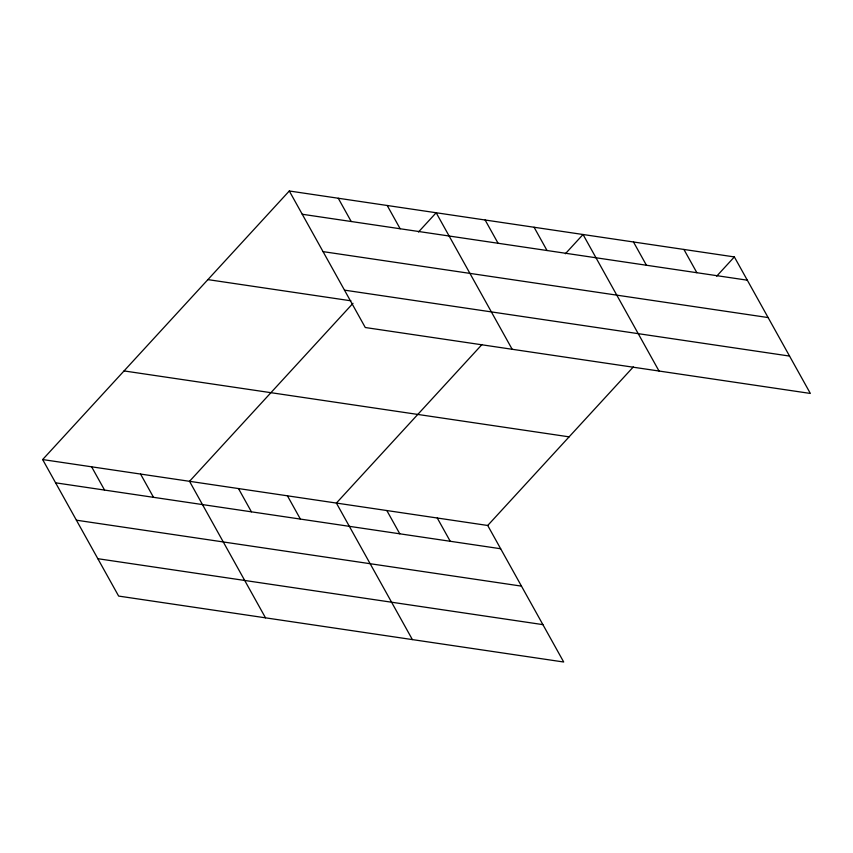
<?xml version="1.0" encoding="UTF-8"?>
<svg xmlns="http://www.w3.org/2000/svg" width="853" height="853" viewBox="0 0 853 853"><rect width="100%" height="100%" fill="white"/><g stroke="black" fill="none" stroke-linecap="round" stroke-linejoin="round"><path stroke-width="1.28" d="M42.65 459.554L487.713 525.48L563.705 662.013L118.642 596.076L42.65 459.554L289.295 190.987L734.358 256.924L810.35 393.446L365.287 327.52L289.295 190.987M352.993 303.316L189.526 481.305L265.507 617.839M418.471 232.016L436.171 212.749L512.163 349.272M482.02 344.505L336.391 503.067L412.383 639.59M565.347 253.767L583.036 234.5L659.028 371.034M487.713 525.48L633.342 366.918M716.669 276.191L734.358 256.924M302.239 214.252L747.313 280.189M323.052 251.624L768.116 317.561M344.484 290.137L789.547 356.074M207.897 279.613L350.914 300.8M124.048 370.927L569.111 436.853M55.594 482.819L500.658 548.746M76.407 520.191L521.471 586.128M97.839 558.704L542.903 624.631M683.914 249.449L696.869 272.715M633.48 241.975L646.425 265.24M534.085 227.25L547.029 250.515M485.122 219.999L498.077 243.265M387.209 205.498L400.153 228.753M338.257 198.237L351.201 221.503M437.269 518.016L450.224 541.271M386.835 510.542L399.78 533.807M287.44 495.817L300.384 519.082M238.477 488.556L251.422 511.821M140.564 474.055L153.508 497.32M91.612 466.804L104.556 490.07"/></g></svg>
